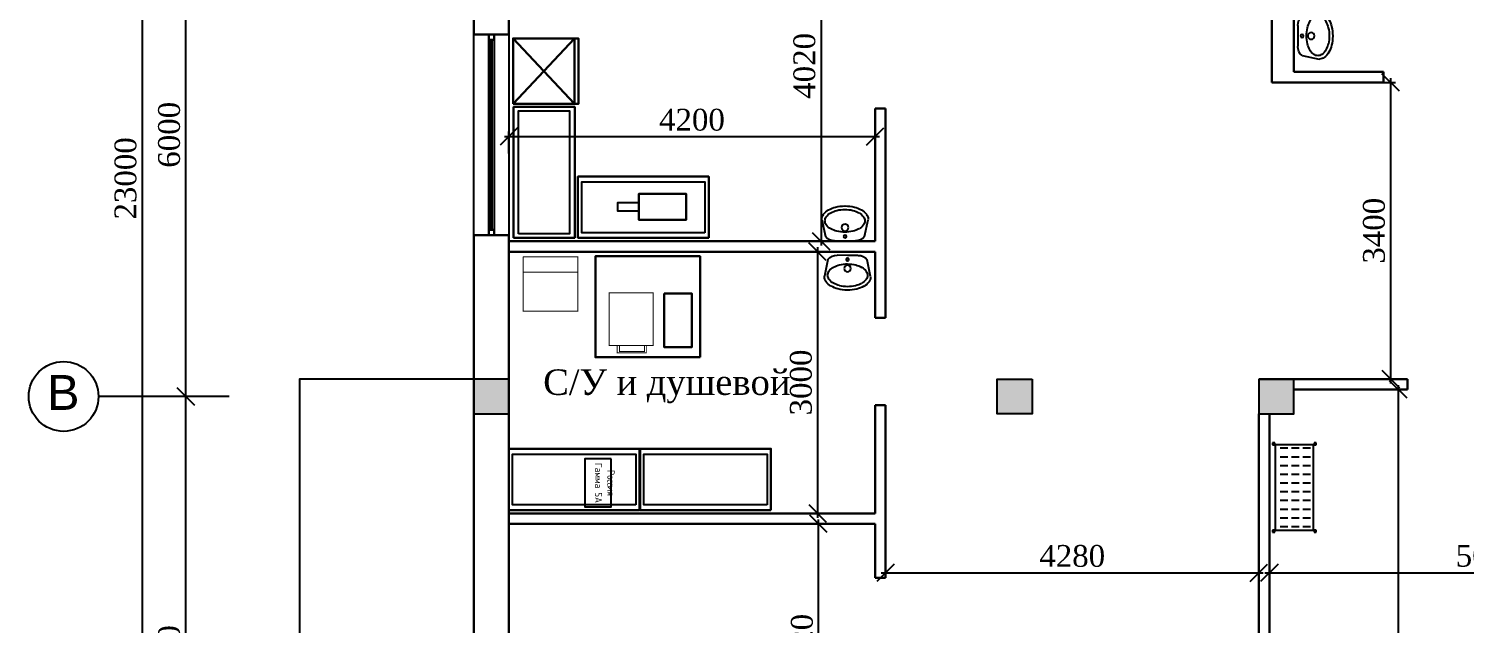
# Model space of a CAD drawing. Header units: inches. Extents: x 2870606 to 3671143, y -733551 to -473558.
# Drawn here: x 3124859 to 3141330, y -601957 to -595129 of the extents above; entities that cross this region are included whole.
import ezdxf
from ezdxf.enums import TextEntityAlignment as Align

# ---------------------------------------------------------------- set-up
doc = ezdxf.new("R2010")
doc.units = ezdxf.units.IN
doc.header["$MEASUREMENT"] = 0
for name, color, linetype in [('2D', 164, 'Continuous'), ('3d', 7, 'Continuous'), ('A_Windows', 160, 'Continuous'), ('ATTRIBUT', 3, 'Continuous'), ('ELUX3D-204-2D', 7, 'Continuous'), ('NAME', 164, 'Continuous'), ('СТЕНЫ', 7, 'Continuous'), ('ШРИФТ', 7, 'Continuous')]:
    doc.layers.add(name, color=color, linetype=linetype)
doc.styles.add('GENERATED_STYLE_1', font='times.ttf')
doc.styles.add('J~stule', font='dutch.ttf')
doc.styles.add('NAME', font='simplex.shx', dxfattribs={"width": 0.8, "height": 150})
doc.styles.add('стиль3', font='arial.ttf', dxfattribs={"height": 250})
doc.dimstyles.new('J~style', dxfattribs={"dimscale": 100, "dimtxt": 2.5, "dimasz": 2, "dimexe": 0.55, "dimexo": 0.725, "dimtad": 1, "dimdec": 0, "dimdsep": 46, "dimtxsty": 'J~stule', "dimblk": 'OBLIQUE', "dimcen": 2, "dimdle": 0.5, "dimadec": 0, "dimazin": 0, "dimtfac": 1, "dimtdec": 0, "dimtmove": 0, "dimatfit": 3, "dimfxl": 1, "dimarcsym": 0})

# ---------------------------------------------------------------- blocks, each defined once
blk = doc.blocks.new('_Oblique')
at = {"color": 0, "linetype": 'ByBlock', "lineweight": -2}
blk.add_line((-0.5, -0.5), (0.5, 0.5), dxfattribs=at)
blk = doc.blocks.new('*D179')
at = {"color": 0, "lineweight": -2, "transparency": 16777216}
for p, q in [((3127086, -599345), (3126604, -599345)), ((3126659, -605395), (3126659, -599295)), ((3127086, -605345), (3126604, -605345))]:
    blk.add_line(p, q, dxfattribs=at)
at = {"layer": 'Defpoints', "color": 0, "lineweight": 35, "transparency": 16777216}
for p in [(3126659, -599345), (3127159, -599345), (3127159, -605345)]:
    blk.add_point(p, dxfattribs=at)
at = {"color": 0, "lineweight": -2, "transparency": 16777216, "xscale": 200, "yscale": 200, "zscale": 200}
for p, rotation in [((3126659, -599345), 90), ((3126659, -605345), 270)]:
    blk.add_blockref('_Oblique', p, dxfattribs=dict(at, rotation=rotation))
at = {"color": 0, "transparency": 16777216, "insert": (3126469, -602345), "char_height": 250, "attachment_point": 5, "rotation": 90, "style": 'J~stule'}
blk.add_mtext('6000', dxfattribs=at)
blk = doc.blocks.new('*D180')
at = {"color": 0, "lineweight": -2, "transparency": 16777216}
for p, q in [((3127086, -593345), (3126604, -593345)), ((3126659, -599395), (3126659, -593295)), ((3127086, -599345), (3126604, -599345))]:
    blk.add_line(p, q, dxfattribs=at)
at = {"layer": 'Defpoints', "color": 0, "lineweight": 35, "transparency": 16777216}
for p in [(3126659, -593345), (3127159, -593345), (3127159, -599345)]:
    blk.add_point(p, dxfattribs=at)
at = {"color": 0, "lineweight": -2, "transparency": 16777216, "xscale": 200, "yscale": 200, "zscale": 200}
for p, rotation in [((3126659, -593345), 90), ((3126659, -599345), 270)]:
    blk.add_blockref('_Oblique', p, dxfattribs=dict(at, rotation=rotation))
at = {"color": 0, "transparency": 16777216, "insert": (3126469, -596345), "char_height": 250, "attachment_point": 5, "rotation": 90, "style": 'J~stule'}
blk.add_mtext('6000', dxfattribs=at)
blk = doc.blocks.new('*D183')
at = {"color": 0, "lineweight": -2, "transparency": 16777216}
for p, q in [((3127086, -585345), (3126104, -585345)), ((3126159, -585295), (3126159, -608395)), ((3127086, -608345), (3126104, -608345))]:
    blk.add_line(p, q, dxfattribs=at)
at = {"layer": 'Defpoints', "color": 0, "lineweight": 35, "transparency": 16777216}
for p in [(3127159, -585345), (3126159, -608345), (3127159, -608345)]:
    blk.add_point(p, dxfattribs=at)
at = {"color": 0, "lineweight": -2, "transparency": 16777216, "xscale": 200, "yscale": 200, "zscale": 200}
for p, rotation in [((3126159, -585345), 90), ((3126159, -608345), 270)]:
    blk.add_blockref('_Oblique', p, dxfattribs=dict(at, rotation=rotation))
at = {"color": 0, "transparency": 16777216, "insert": (3125969, -596845), "char_height": 250, "attachment_point": 5, "rotation": 90, "style": 'J~stule'}
blk.add_mtext('23000', dxfattribs=at)
blk = doc.blocks.new('0000hhjuy')
at = {"color": 150}
for p, q in [((2077744, 1366503), (2077784, 1366310)), ((2078234, 1366310), (2078274, 1366503)), ((2077890, 1366261), (2078009, 1366261)), ((2078009, 1366261), (2078128, 1366261))]:
    blk.add_line(p, q, dxfattribs=at)
at = {"color": 150, "extrusion": (0, 0, -1)}
for centre, major_axis, start_param, end_param in [((2077971, 1366352), (-214, 214), 0.267681, 0.553725), ((2078007, 1366199), (-326, 326), 0.553725, 0.785398), ((2078011, 1366199), (326, 326), -0.785398, -0.553725), ((2078047, 1366352), (214, 214), -0.553725, -0.267681), ((2077833, 1366510), (62.9, 62.9), 3.926991, 4.555794), ((2077833, 1366510), (-62.9, 62.9), 5.425887, 5.497787), ((2077916, 1366449), (-136, 136), 6.126591, 6.550866), ((2077856, 1366490), (54.6, 54.6), 3.926991, 4.555794), ((2077856, 1366490), (-54.6, 54.6), 4.868984, 5.497787), ((2077928, 1366437), (118, 118), 4.555794, 4.98007), ((2077976, 1366353), (186, 186), -1.303116, -1.017071), ((2078008, 1366220), (398, 43), 4.587704, 4.819377), ((2078008, 1366220), (-398, 43), 1.462547, 1.69422), ((2078039, 1366353), (-186, 186), 1.017071, 1.303116), ((2078087, 1366437), (-118, 118), 1.303116, 1.727391), ((2078102, 1366449), (136, 136), -0.267681, 0.156595), ((2078159, 1366490), (54.6, 54.6), 0.156595, 0.785398), ((2078159, 1366490), (-54.6, 54.6), 2.356194, 2.984998), ((2078185, 1366510), (-62.9, 62.9), 1.727391, 2.356194), ((2078185, 1366510), (62.9, 62.9), 0.785398, 0.857298), ((2077881, 1366382), (85.3, 85.3), 2.287408, 3.289796), ((2077928, 1366542), (118, 118), 2.873912, 3.298187), ((2077976, 1366626), (186, 186), 2.587868, 2.873912), ((2078008, 1366760), (283, 283), 2.356194, 2.587868), ((2078009, 1366412), (27.5, 27.5), 0.785398, 7.068583), ((2078010, 1366309), (-11.8, 11.8), 2.356194490187541, 8.639379797367125), ((2078008, 1366760), (-283, 283), 3.695318, 3.926991), ((2078039, 1366626), (-186, 186), 3.409273, 3.695318), ((2078137, 1366382), (-85.3, 85.3), 2.993389, 3.995777), ((2078087, 1366542), (-118, 118), 2.984998, 3.409273)]:
    blk.add_ellipse(centre, major_axis=major_axis, ratio=1, start_param=start_param, end_param=end_param, dxfattribs=at)
blk = doc.blocks.new('*D189')
at = {"color": 0, "lineweight": -2, "transparency": 16777216}
for p, q in [((3133682, -593545), (3133998, -593545)), ((3133943, -593495), (3133943, -597615)), ((3133682, -597565), (3133998, -597565))]:
    blk.add_line(p, q, dxfattribs=at)
at = {"layer": 'Defpoints', "color": 0, "lineweight": 35, "transparency": 16777216}
for p in [(3133610, -593545, -185), (3133610, -597565, -185), (3133943, -597565)]:
    blk.add_point(p, dxfattribs=at)
at = {"color": 0, "lineweight": -2, "transparency": 16777216, "xscale": 200, "yscale": 200, "zscale": 200}
for p, rotation in [((3133943, -593545), 90), ((3133943, -597565), 270)]:
    blk.add_blockref('_Oblique', p, dxfattribs=dict(at, rotation=rotation))
at = {"color": 0, "transparency": 16777216, "insert": (3133753, -595555), "char_height": 250, "attachment_point": 5, "rotation": 90, "style": 'J~stule'}
blk.add_mtext('4020', dxfattribs=at)
blk = doc.blocks.new('*D165')
at = {"color": 0, "lineweight": -2, "transparency": 16777216}
for p, q in [((3133557, -597685), (3133958, -597685)), ((3133903, -597635), (3133903, -600735)), ((3133557, -600685), (3133958, -600685))]:
    blk.add_line(p, q, dxfattribs=at)
at = {"layer": 'Defpoints', "color": 0, "lineweight": 35, "transparency": 16777216}
for p in [(3133484, -597685), (3133484, -600685), (3133903, -600685)]:
    blk.add_point(p, dxfattribs=at)
at = {"color": 0, "lineweight": -2, "transparency": 16777216, "xscale": 200, "yscale": 200, "zscale": 200}
for p, rotation in [((3133903, -597685), 90), ((3133903, -600685), 270)]:
    blk.add_blockref('_Oblique', p, dxfattribs=dict(at, rotation=rotation))
at = {"color": 0, "transparency": 16777216, "insert": (3133713, -599185), "char_height": 250, "attachment_point": 5, "rotation": 90, "style": 'J~stule'}
blk.add_mtext('3000', dxfattribs=at)
blk = doc.blocks.new('0000аапкк')
at = {"layer": 'ELUX3D-204-2D'}
for p, q in [((3227123, 301320), (3227098, 301320)), ((3227098, 301320), (3227098, 301295)), ((3227098, 301295), (3227123, 301295)), ((3227123, 301295), (3227123, 301320)), ((3227598, 301320), (3227573, 301320)), ((3227573, 301320), (3227573, 301295)), ((3227573, 301295), (3227598, 301295)), ((3227598, 301295), (3227598, 301320)), ((3227163, 301258), (3227253, 301258)), ((3227163, 301158), (3227253, 301158)), ((3227293, 301258), (3227383, 301258)), ((3227293, 301158), (3227383, 301158)), ((3227423, 301258), (3227513, 301258)), ((3227423, 301158), (3227513, 301158)), ((3227163, 301058), (3227253, 301058)), ((3227163, 300958), (3227253, 300958)), ((3227293, 301058), (3227383, 301058)), ((3227293, 300958), (3227383, 300958)), ((3227423, 301058), (3227513, 301058)), ((3227423, 300958), (3227513, 300958)), ((3227163, 300858), (3227253, 300858)), ((3227293, 300858), (3227383, 300858)), ((3227423, 300858), (3227513, 300858)), ((3227163, 300758), (3227253, 300758)), ((3227163, 300658), (3227253, 300658)), ((3227293, 300758), (3227383, 300758)), ((3227293, 300658), (3227383, 300658)), ((3227423, 300758), (3227513, 300758)), ((3227423, 300658), (3227513, 300658)), ((3227163, 300558), (3227253, 300558)), ((3227163, 300458), (3227253, 300458)), ((3227293, 300558), (3227383, 300558)), ((3227293, 300458), (3227383, 300458)), ((3227423, 300558), (3227513, 300558)), ((3227423, 300458), (3227513, 300458)), ((3227123, 300320), (3227098, 300320)), ((3227098, 300320), (3227098, 300295)), ((3227098, 300295), (3227123, 300295)), ((3227123, 300295), (3227123, 300320)), ((3227163, 300358), (3227253, 300358)), ((3227293, 300358), (3227383, 300358)), ((3227423, 300358), (3227513, 300358)), ((3227598, 300320), (3227573, 300320)), ((3227573, 300320), (3227573, 300295)), ((3227573, 300295), (3227598, 300295)), ((3227598, 300295), (3227598, 300320))]:
    blk.add_line(p, q, dxfattribs=at)
blk.add_lwpolyline([(3227568, 300320), (3227568, 301295), (3227128, 301295), (3227128, 300320)], close=True, dxfattribs=at)
blk = doc.blocks.new('MIM300')
at = {"layer": '2D'}
blk.add_lwpolyline([(680, 0), (0, 0), (0, -370), (680, -370)], close=True, dxfattribs=at)
at = {"layer": '2D', "color": 8}
blk.add_lwpolyline([(0, -125), (-300, -125), (-300, -245), (0, -245)], dxfattribs=at)
at = {"layer": '3d'}
mesh = blk.add_polymesh((6, 3), dxfattribs=at)
for k, corner in enumerate([(680, -370, 510), (680, -370, 10), (680, -370, 10), (0, -370, 510), (0, -370, 10), (0, -370, 10), (0, 0, 510), (0, 0, 10), (0, -370, 10), (680, 0, 510), (680, 0, 10), (680, -370, 10), (680, 0, 510), (680, 0, 510), (680, -370, 510), (0, 0, 510), (0, 0, 510), (0, -370, 510)]):
    mesh.set_mesh_vertex(divmod(k, 3), corner)
blk = doc.blocks.new('*D166')
at = {"color": 0, "lineweight": -2, "transparency": 16777216}
for p, q in [((3133539, -600805), (3133970, -600805)), ((3133915, -603675), (3133915, -600755)), ((3134222, -603625), (3133860, -603625))]:
    blk.add_line(p, q, dxfattribs=at)
at = {"layer": 'Defpoints', "color": 0, "lineweight": 35, "transparency": 16777216}
for p in [(3133467, -600805), (3133915, -600805), (3134295, -603625)]:
    blk.add_point(p, dxfattribs=at)
at = {"color": 0, "lineweight": -2, "transparency": 16777216, "xscale": 200, "yscale": 200, "zscale": 200}
for p, rotation in [((3133915, -600805), 90), ((3133915, -603625), 270)]:
    blk.add_blockref('_Oblique', p, dxfattribs=dict(at, rotation=rotation))
at = {"color": 0, "transparency": 16777216, "insert": (3133725, -602215), "char_height": 250, "attachment_point": 5, "rotation": 90, "style": 'J~stule'}
blk.add_mtext('2820', dxfattribs=at)
blk = doc.blocks.new('000066666')
at = {"color": 150, "lineweight": 25, "ltscale": 100, "const_width": 10}
for points in [[(2905140, 337827), (2905140, 338450), (2905767, 338450), (2905767, 337827), (2905140, 337827), (2905246, 337827)], [(2905145, 338004), (2905768, 338004)]]:
    blk.add_lwpolyline(points, dxfattribs=at)
blk = doc.blocks.new('ATTRIBUT')
at = {"layer": 'ATTRIBUT', "style": 'NAME', "width": 0.85}
for tag, p in [('FIRMA', (0, 296)), ('NAME', (0, 106))]:
    blk.add_attdef(tag, text='', height=100, dxfattribs=at).set_placement(p, align=Align.CENTER)
blk = doc.blocks.new('Гамма-5А')
at = {"layer": '2D'}
blk.add_lwpolyline([(0, -550), (300, -550), (300, 0), (0, 0)], close=True, dxfattribs=at)
ref = blk.add_blockref('ATTRIBUT', (224, -275), dxfattribs=dict(xscale=0.8381380000000715, yscale=0.8381380000000715, zscale=0.8381380000000715, rotation=90))
ref.add_attrib('FIRMA', 'Россия', dxfattribs={"layer": 'ATTRIBUT', "height": 83.8, "rotation": 90, "style": 'NAME', "width": 0.85}).set_placement((44, -275), align=Align.CENTER)
ref.add_attrib('NAME', 'Гамма 5А', dxfattribs={"layer": 'NAME', "height": 83.8, "rotation": 90, "style": 'NAME', "width": 0.85}).set_placement((187, -275), align=Align.CENTER)
blk = doc.blocks.new('*U224')
at = {"color": 7, "lineweight": 30}
for points in [[(0, 60), (60, 60), (60, 0), (0, 0)], [(2300, 60), (2240, 60), (2240, 0), (2300, 0)]]:
    blk.add_lwpolyline(points, close=True, dxfattribs=at)
at = {"color": 4, "lineweight": 25}
for points in [[(60, 60), (2240, 60), (2240, 0), (60, 0)], [(60, 35), (2240, 35), (2240, 25), (60, 25)]]:
    blk.add_lwpolyline(points, close=True, dxfattribs=at)
blk = doc.blocks.new('*D226')
at = {"color": 0, "lineweight": -2, "transparency": 16777216}
for p, q in [((3134683, -601071), (3134683, -601421)), ((3138963, -601071), (3138963, -601421)), ((3134633, -601366), (3139013, -601366))]:
    blk.add_line(p, q, dxfattribs=at)
at = {"layer": 'Defpoints', "color": 0, "lineweight": 35, "transparency": 16777216}
for p in [(3134683, -600998), (3138963, -600998), (3138963, -601366)]:
    blk.add_point(p, dxfattribs=at)
at = {"color": 0, "lineweight": -2, "transparency": 16777216, "xscale": 200, "yscale": 200, "zscale": 200, "rotation": 180}
blk.add_blockref('_Oblique', (3134683, -601366), dxfattribs=at)
at = {"color": 0, "lineweight": -2, "transparency": 16777216, "xscale": 200, "yscale": 200, "zscale": 200}
blk.add_blockref('_Oblique', (3138963, -601366), dxfattribs=at)
at = {"color": 0, "transparency": 16777216, "insert": (3136823, -601175), "char_height": 250, "attachment_point": 5, "style": 'J~stule'}
blk.add_mtext('4280', dxfattribs=at)
blk = doc.blocks.new('*D227')
at = {"color": 0, "lineweight": -2, "transparency": 16777216}
for p, q in [((3139083, -601060), (3139083, -601421)), ((3144113, -601060), (3144113, -601421)), ((3139033, -601366), (3144163, -601366))]:
    blk.add_line(p, q, dxfattribs=at)
at = {"layer": 'Defpoints', "color": 0, "lineweight": 35, "transparency": 16777216}
for p in [(3139083, -600987), (3144113, -600987), (3144113, -601366)]:
    blk.add_point(p, dxfattribs=at)
at = {"color": 0, "lineweight": -2, "transparency": 16777216, "xscale": 200, "yscale": 200, "zscale": 200, "rotation": 180}
blk.add_blockref('_Oblique', (3139083, -601366), dxfattribs=at)
at = {"color": 0, "lineweight": -2, "transparency": 16777216, "xscale": 200, "yscale": 200, "zscale": 200}
blk.add_blockref('_Oblique', (3144113, -601366), dxfattribs=at)
at = {"color": 0, "transparency": 16777216, "insert": (3141598, -601173), "char_height": 250, "attachment_point": 5, "style": 'J~stule'}
blk.add_mtext('5030', dxfattribs=at)
blk = doc.blocks.new('*D230')
at = {"color": 0, "lineweight": -2, "transparency": 16777216}
for p, q in [((3140562, -599215), (3140562, -608195)), ((3140344, -599265), (3140617, -599265)), ((3140344, -608145), (3140617, -608145))]:
    blk.add_line(p, q, dxfattribs=at)
at = {"layer": 'Defpoints', "color": 0, "lineweight": 35, "transparency": 16777216}
for p in [(3140271, -599265), (3140271, -608145), (3140562, -608145)]:
    blk.add_point(p, dxfattribs=at)
at = {"color": 0, "lineweight": -2, "transparency": 16777216, "xscale": 200, "yscale": 200, "zscale": 200}
for p, rotation in [((3140562, -599265), 90), ((3140562, -608145), 270)]:
    blk.add_blockref('_Oblique', p, dxfattribs=dict(at, rotation=rotation))
at = {"color": 0, "transparency": 16777216, "insert": (3140372, -603705), "char_height": 250, "attachment_point": 5, "rotation": 90, "style": 'J~stule'}
blk.add_mtext('8880', dxfattribs=at)
blk = doc.blocks.new('*D231')
at = {"color": 0, "lineweight": -2, "transparency": 16777216}
for p, q in [((3139825, -595745), (3140529, -595745)), ((3140474, -595695), (3140474, -599195)), ((3139888, -599145), (3140529, -599145))]:
    blk.add_line(p, q, dxfattribs=at)
at = {"layer": 'Defpoints', "color": 0, "lineweight": 35, "transparency": 16777216}
for p in [(3139752, -595745, -378), (3139815, -599145), (3140474, -599145)]:
    blk.add_point(p, dxfattribs=at)
at = {"color": 0, "lineweight": -2, "transparency": 16777216, "xscale": 200, "yscale": 200, "zscale": 200}
for p, rotation in [((3140474, -595745), 90), ((3140474, -599145), 270)]:
    blk.add_blockref('_Oblique', p, dxfattribs=dict(at, rotation=rotation))
at = {"color": 0, "transparency": 16777216, "insert": (3140284, -597445), "char_height": 250, "attachment_point": 5, "rotation": 90, "style": 'J~stule'}
blk.add_mtext('3400', dxfattribs=at)
blk = doc.blocks.new('*D250')
at = {"color": 0, "lineweight": -2, "transparency": 16777216}
for p, q in [((3130313, -596364), (3134613, -596364)), ((3130363, -596559), (3130363, -596309)), ((3134563, -596559), (3134563, -596309))]:
    blk.add_line(p, q, dxfattribs=at)
at = {"layer": 'Defpoints', "color": 0, "lineweight": 35, "transparency": 16777216}
for p in [(3134563, -596364), (3130363, -596632), (3134563, -596632)]:
    blk.add_point(p, dxfattribs=at)
at = {"color": 0, "lineweight": -2, "transparency": 16777216, "xscale": 200, "yscale": 200, "zscale": 200, "rotation": 180}
blk.add_blockref('_Oblique', (3130363, -596364), dxfattribs=at)
at = {"color": 0, "lineweight": -2, "transparency": 16777216, "xscale": 200, "yscale": 200, "zscale": 200}
blk.add_blockref('_Oblique', (3134563, -596364), dxfattribs=at)
at = {"color": 0, "transparency": 16777216, "insert": (3132463, -596174), "char_height": 250, "attachment_point": 5, "style": 'J~stule'}
blk.add_mtext('4200', dxfattribs=at)

msp = doc.modelspace()

# ---------------------------------------------------------------- hatches: boundary and pattern name
h = msp.add_hatch(color=256)
h.dxf.hatch_style = 1
h.paths.add_polyline_path([(3130363.36, -599545.19), (3130363.36, -599145.19), (3129963.36, -599145.19), (3129963.36, -599545.19)])
h = msp.add_hatch(color=256)
h.dxf.hatch_style = 1
h.paths.add_polyline_path([(3135963.36, -599545.19), (3135963.36, -599145.19), (3136363.36, -599145.19), (3136363.36, -599545.19)])
h = msp.add_hatch(color=256)
h.dxf.hatch_style = 1
h.paths.add_polyline_path([(3139363.36, -599545.19), (3139363.36, -599145.19), (3138963.36, -599145.19), (3138963.36, -599545.19)])

# ---------------------------------------------------------------- linework, layer by layer
at = {"lineweight": 30}
for p, q in [((3139113.36, -591295.19), (3139113.36, -595745.19)), ((3139363.36, -591295.19), (3139363.36, -595625.19)), ((3140390.94, -595745.19, -999.91), (3139113.36, -595745.19, 243.27)), ((3140390.74, -595625.19, -999.91), (3139363.36, -595625.19)), ((3140390.94, -595745.19, -999.91), (3140390.74, -595625.19, -999.91)), ((3134563.36, -596045.15), (3134563.36, -597565.19)), ((3134563.36, -596045.15), (3134683.36, -596045.15)), ((3134683.36, -596045.15), (3134683.36, -598445.19)), ((3134563.36, -597565.19), (3130363.36, -597565.19)), ((3134563.36, -597685.19), (3130363.36, -597685.19)), ((3134563.36, -597685.19), (3134563.36, -598445.19)), ((3134563.36, -598445.19), (3134683.36, -598445.19)), ((3140667.16, -599145.19), (3138963.36, -599145.19)), ((3140667.16, -599265.19), (3140667.16, -599145.19)), ((3140667.16, -599265.19), (3139363.36, -599265.19)), ((3134563.36, -599445.19), (3134563.36, -600685.19)), ((3134563.36, -599445.19), (3134683.36, -599445.19)), ((3134683.36, -599445.19), (3134683.36, -601425.16)), ((3138963.36, -603625.19), (3138963.36, -599545.19)), ((3139083.36, -608145.19), (3139083.36, -599545.19)), ((3134563.36, -600685.19), (3130363.36, -600685.19)), ((3134563.36, -600805.19), (3130363.36, -600805.19)), ((3134563.36, -600805.19), (3134563.36, -601425.16)), ((3134563.36, -601425.16), (3134683.36, -601425.16))]:
    msp.add_line(p, q, dxfattribs=at)
for p, q in [((3129963.36, -597495.19), (3129963.36, -595195.19)), ((3130363.36, -595195.19), (3130363.36, -597495.19))]:
    msp.add_line(p, q)
at = {"color": 0, "lineweight": 30, "ltscale": 100}
for p, q in [((3131115.98, -595990.25, 258.31), (3130411.38, -595240.25, 258.31)), ((3130411.38, -595990.25, 258.31), (3131115.98, -595240.25, 258.31)), ((3131115.98, -595991, 258.31), (3131115.98, -595238.84, 258.31)), ((3131161.38, -595240.25, 258.31), (3131161.38, -595990.25, 258.31))]:
    msp.add_line(p, q, dxfattribs=at)
at = {"linetype": 'Continuous'}
msp.add_line((3127158.59, -599345.19), (3125658.59, -599345.19), dxfattribs=at)
at = {"lineweight": 30}
for points in [[(3129963.36, -585545.19), (3130363.36, -585545.19), (3130363.36, -595195.19), (3129963.36, -595195.19)], [(3129963.36, -597495.19), (3130363.36, -597495.19), (3130363.36, -608145.19), (3130913.36, -608145.19), (3130913.36, -608545.03), (3129963.36, -608545.03)]]:
    msp.add_lwpolyline(points, close=True, dxfattribs=at)
at = {"color": 0, "lineweight": 30, "ltscale": 100}
for points, elevation in [([(3130411.38, -595990.25), (3131161.38, -595990.25), (3131161.38, -595240.25), (3130411.38, -595240.25)], 258.31), ([(3130417.4, -597524.6), (3130417.4, -596024.6), (3131119.4, -596024.6), (3131119.4, -597524.6)], 258.31), ([(3132655.27, -597525.76), (3131155.27, -597525.76), (3131155.27, -596823.76), (3132655.27, -596823.76)], 667.31), ([(3131861.99, -600647.15), (3130361.99, -600647.15), (3130361.99, -599945.15), (3131861.99, -599945.15)], 667.31), ([(3133368.88, -600647.15), (3131868.88, -600647.15), (3131868.88, -599945.15), (3133368.88, -599945.15)], 667.31)]:
    msp.add_lwpolyline(points, close=True, dxfattribs=dict(at, elevation=elevation))
for points, elevation in [([(3130475.94, -597481.96), (3130475.94, -596068.8), (3131058.4, -596068.8), (3131058.4, -597481.96)], 258.31), ([(3132612.62, -597467.23), (3131199.46, -597467.23), (3131199.46, -596884.76), (3132612.62, -596884.76)], 667.31), ([(3131819.34, -600588.61), (3130406.18, -600588.61), (3130406.18, -600006.15), (3131819.34, -600006.15)], 667.31), ([(3133326.23, -600588.61), (3131913.07, -600588.61), (3131913.07, -600006.15), (3133326.23, -600006.15)], 667.31)]:
    msp.add_lwpolyline(points, close=True, dxfattribs=dict(elevation=elevation))
at = {"color": 204, "ltscale": 30, "const_width": 10, "elevation": 1115.31}
msp.add_lwpolyline([(3131514.12, -598151.77), (3131514.12, -598761.87), (3132017.78, -598761.87), (3132017.78, -598156.84), (3131514.12, -598156.84)], dxfattribs=at)
for points in [[(3131604.59, -598761.87), (3131604.59, -598845.12), (3131940.52, -598845.12), (3131940.52, -598761.87)], [(3131631.22, -598761.87), (3131631.22, -598829.06), (3131919.86, -598829.06), (3131919.86, -598761.87)]]:
    msp.add_lwpolyline(points, close=True, dxfattribs=at)
msp.add_lwpolyline([(3129963.36, -599145.19), (3127963.36, -599145.19), (3127963.36, -605545.19), (3129963.36, -605545.19)])
for points in [[(3129963.36, -599145.19), (3129963.36, -599545.19), (3130363.36, -599545.19), (3130363.36, -599145.19)], [(3136363.36, -599145.19), (3136363.36, -599545.19), (3135963.36, -599545.19), (3135963.36, -599145.19)], [(3138963.36, -599145.19), (3138963.36, -599545.19), (3139363.36, -599545.19), (3139363.36, -599145.19)]]:
    msp.add_lwpolyline(points, close=True)
at = {"linetype": 'Continuous'}
msp.add_circle((3125258.59, -599345.19), 400, dxfattribs=at)
at = {"layer": 'СТЕНЫ', "lineweight": 30, "ltscale": 12, "elevation": 1115.31}
for points in [[(3132555.65, -598894.6), (3132555.65, -597737.7), (3131356.46, -597737.7), (3131356.46, -598894.6)], [(3132144.03, -598165.39), (3132144.03, -598778.68), (3132462.56, -598778.68), (3132462.56, -598165.39)]]:
    msp.add_lwpolyline(points, close=True, dxfattribs=at)

# ---------------------------------------------------------------- block references
at = {"color": 150}
for p, rotation in [((1773150.12, 1482797.69, 42.58), 270), ((5222329.74, 753089.3, 950.2), 179.5751846497012)]:
    msp.add_blockref('0000hhjuy', p, dxfattribs=dict(at, rotation=rotation))
at = {"color": 0, "lineweight": 30, "ltscale": 100, "xscale": -0.7999999998137355, "yscale": 0.7999999998137355, "zscale": 0.7999999997265661, "rotation": 180}
msp.add_blockref('MIM300', (3131853.51, -597319.13, 667.31), dxfattribs=at)
at = {"color": 150}
msp.add_blockref('0000hhjuy', (1056208.89, -1963821.29, 1160.86), dxfattribs=at)
at = {"lineweight": 25, "xscale": -1, "rotation": 180}
msp.add_blockref('000066666', (225386.94, -259916.57, 1160.86), dxfattribs=at)
at = {"color": 240, "lineweight": 25, "ltscale": 100, "rotation": 180}
msp.add_blockref('0000аапкк', (6366719.01, -299581.42, 999.91), dxfattribs=at)
at = {"color": 1, "rotation": 180}
msp.add_blockref('Гамма-5А', (3131536.53, -600611.15, 1081.79), dxfattribs=at)
at = {"layer": 'A_Windows', "color": 5, "lineweight": 30, "rotation": 90.00001539293649}
msp.add_blockref('*U224', (3130193.51, -597495.17), dxfattribs=at)

# ---------------------------------------------------------------- texts
at = {"linetype": 'Continuous', "insert": (3125254.68, -599099.21), "char_height": 400, "attachment_point": 2, "style": 'стиль3'}
msp.add_mtext('В', dxfattribs=at)
at = {"layer": 'ШРИФТ', "style": 'GENERATED_STYLE_1'}
msp.add_text('С/У и душевой', height=292.5, dxfattribs=at).set_placement((3130757.14, -599327.35))

# ---------------------------------------------------------------- dimensions: what is measured, and where the dimension line sits
for base, p1, p2, picture, middle in [((3126158.59, -608345.19), (3127158.59, -585345.19), (3127158.59, -608345.19), '*D183', (3125968.57, -596845.19)), ((3126658.59, -593345.19), (3127158.59, -599345.19), (3127158.59, -593345.19), '*D180', (3126468.57, -596345.19)), ((3133942.99, -597565.19, 184.87), (3133609.79, -593545.19), (3133609.79, -597565.19), '*D189', (3133752.97, -595555.19, 184.87)), ((3140474.16, -599145.19), (3139752.15, -595745.19, -378.32), (3139815.26, -599145.19), '*D231', (3140284.14, -597445.19)), ((3133902.55, -600685.19), (3133484.17, -597685.19), (3133484.17, -600685.19), '*D165', (3133712.54, -599185.19)), ((3140561.72, -608145.19), (3140271.23, -599265.19), (3140271.23, -608145.19), '*D230', (3140371.53, -603705.19)), ((3126658.59, -599345.19), (3127158.59, -605345.19), (3127158.59, -599345.19), '*D179', (3126468.57, -602345.19)), ((3133915.45, -600805.19), (3134294.95, -603625.19), (3133466.89, -600805.19), '*D166', (3133725.26, -602215.19))]:
    dim = msp.add_linear_dim(base=base, p1=p1, p2=p2, angle=90, dimstyle='J~style', override={"dimdec": 1, "dimtdec": 1})
    dim.commit()
    dim.dimension.update_dxf_attribs({"geometry": picture, "text_midpoint": middle})
for base, p1, p2, picture, middle in [((3134563.36, -596363.6), (3130363.36, -596631.93), (3134563.36, -596631.93), '*D250', (3132463.36, -596173.58)), ((3138963.36, -601365.68), (3134683.36, -600998.36), (3138963.36, -600998.36), '*D226', (3136823.36, -601175.5)), ((3144113.36, -601365.68), (3139083.36, -600987.07), (3144113.36, -600987.07), '*D227', (3141598.36, -601172.98))]:
    dim = msp.add_linear_dim(base=base, p1=p1, p2=p2, dimstyle='J~style', override={"dimdec": 1, "dimtdec": 1})
    dim.commit()
    dim.dimension.update_dxf_attribs({"geometry": picture, "text_midpoint": middle})

doc.saveas('drawing.dxf')
